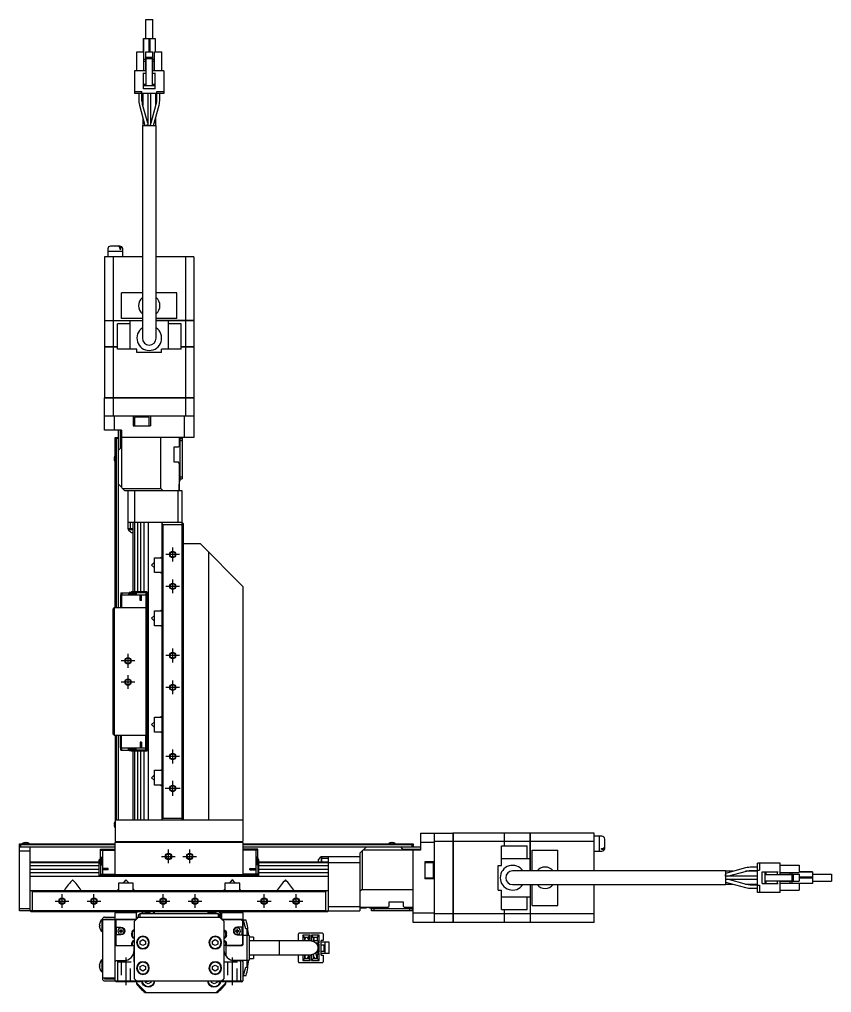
# Model space of a CAD drawing. Extents: x 0 to 1546, y -8 to 1243.
# Drawn here: x 777.1 to 1158.7, y 399.4 to 857 of the extents above; entities that cross this region are included whole.
import ezdxf

# ---------------------------------------------------------------- set-up
doc = ezdxf.new("R2010")
doc.units = 0
doc.header["$LTSCALE"] = 0.5
doc.linetypes.add('CENTER', pattern=[50.8, 31.75, -6.35, 6.35, -6.35])
doc.linetypes.add('DASHED', pattern=[19.05, 12.7, -6.35])
for name, color, linetype in [('MSM_CENTER', 1, 'CENTER'), ('MSM_CONTINUOUS', 7, 'CONTINUOUS'), ('MSM_DASHED', 4, 'DASHED'), ('MSM_NARROW', 5, 'CONTINUOUS')]:
    doc.layers.add(name, color=color, linetype=linetype)

msp = doc.modelspace()

# ---------------------------------------------------------------- linework, layer by layer
at = {"layer": 'MSM_CENTER'}
for p, q in [((849.13, 602.17), (849.13, 608.67)), ((852.38, 605.42), (845.88, 605.42)), ((852.38, 590.42), (845.88, 590.42)), ((849.13, 587.17), (849.13, 593.67)), ((828.13, 552.17), (828.13, 558.67)), ((849.13, 554.67), (849.13, 561.17)), ((831.38, 555.42), (824.88, 555.42)), ((852.38, 557.92), (845.88, 557.92)), ((831.38, 545.42), (824.88, 545.42)), ((828.13, 542.17), (828.13, 548.67)), ((849.13, 539.67), (849.13, 546.17)), ((852.38, 542.92), (845.88, 542.92)), ((849.13, 507.17), (849.13, 513.67)), ((852.38, 510.42), (845.88, 510.42)), ((849.13, 491.92), (849.13, 498.92)), ((852.63, 495.42), (845.63, 495.42)), ((843.9, 463.42), (850.36, 463.42)), ((847.13, 460.19), (847.13, 466.65)), ((853.9, 463.42), (860.36, 463.42)), ((857.13, 460.19), (857.13, 466.65)), ((797.13, 439.19), (797.13, 445.65)), ((812.13, 439.19), (812.13, 445.65)), ((844.63, 439.19), (844.63, 445.65)), ((859.63, 439.19), (859.63, 445.65)), ((892.13, 439.19), (892.13, 445.65)), ((907.13, 439.19), (907.13, 445.65)), ((793.9, 442.42), (800.36, 442.42)), ((808.9, 442.42), (815.36, 442.42)), ((841.4, 442.42), (847.86, 442.42)), ((856.4, 442.42), (862.86, 442.42)), ((888.9, 442.42), (895.36, 442.42)), ((903.9, 442.42), (910.36, 442.42)), ((827.13, 415.92), (827.13, 402.92)), ((877.13, 415.92), (877.13, 402.92))]:
    msp.add_line(p, q, dxfattribs=at)
at = {"layer": 'MSM_CONTINUOUS', "linetype": 'CONTINUOUS'}
for p, q in [((836.43, 848.12), (836.43, 857.02)), ((836.43, 857.02), (839.83, 857.02)), ((836.43, 848.12), (836.43, 857.02)), ((836.43, 848.12), (836.43, 857.02)), ((839.83, 848.12), (839.83, 857.02)), ((835.43, 847.17), (835.43, 848.12)), ((835.43, 848.12), (835.43, 848.12)), ((835.43, 848.12), (835.43, 841.77)), ((835.43, 848.12), (840.83, 848.12)), ((835.43, 846.87), (835.43, 847.17)), ((835.43, 841.77), (835.43, 846.87)), ((837.88, 848.12), (837.88, 841.77)), ((838.38, 848.12), (838.38, 841.77)), ((840.83, 848.12), (840.83, 841.77)), ((835.43, 845.07), (835.43, 845.37)), ((835.43, 845.37), (835.43, 845.19)), ((835.43, 845.19), (835.43, 841.77)), ((835.43, 841.77), (835.43, 845.07)), ((832.23, 841.77), (835.63, 841.77)), ((832.23, 832.87), (832.23, 841.77)), ((835.63, 832.87), (835.63, 841.77)), ((835.63, 838.42), (836.43, 838.42)), ((835.63, 837.42), (836.43, 837.42)), ((836.43, 841.77), (839.83, 841.77)), ((836.43, 832.87), (836.43, 841.77)), ((839.63, 839.17), (836.63, 839.17)), ((836.63, 825.87), (836.63, 839.17)), ((839.63, 838.47), (836.63, 838.47)), ((839.63, 825.87), (839.63, 839.17)), ((839.83, 832.87), (839.83, 841.77)), ((839.83, 838.42), (840.63, 838.42)), ((839.83, 837.42), (840.63, 837.42)), ((840.63, 832.87), (840.63, 841.77)), ((840.63, 841.77), (844.03, 841.77)), ((844.03, 832.87), (844.03, 841.77)), ((836.63, 832.87), (831.23, 832.87)), ((831.23, 832.87), (831.23, 822.17)), ((845.03, 832.87), (839.63, 832.87)), ((845.03, 832.87), (845.03, 822.17)), ((835.43, 824.37), (835.43, 831.92)), ((836.63, 831.62), (835.43, 831.62)), ((840.83, 831.62), (839.63, 831.62)), ((840.83, 824.37), (840.83, 831.92)), ((836.63, 826.37), (835.43, 826.37)), ((840.83, 825.87), (835.43, 825.87)), ((840.83, 824.37), (835.43, 824.37)), ((840.83, 826.37), (839.63, 826.37)), ((831.23, 823.17), (834.63, 823.17)), ((845.03, 822.17), (831.23, 822.17)), ((833.18, 822.17), (833.18, 819.54)), ((834.63, 822.17), (834.63, 823.17)), ((834.68, 819.54), (834.68, 822.17)), ((835.13, 822.17), (835.13, 816.59)), ((837.38, 822.17), (837.38, 807.17)), ((838.88, 808.2), (838.88, 822.17)), ((841.13, 816.59), (841.13, 822.17)), ((841.58, 822.17), (841.58, 819.54)), ((841.63, 822.17), (841.63, 823.17)), ((841.63, 823.17), (845.03, 823.17)), ((843.08, 819.54), (843.08, 822.17)), ((833.56, 816.66), (836.1, 807.17)), ((837.38, 808.2), (835.01, 817.04)), ((841.25, 817.05), (838.88, 808.2)), ((840.16, 807.17), (842.7, 816.66)), ((841.31, 817.27), (841.25, 817.04)), ((835.13, 810.8), (835.13, 807.17)), ((841.13, 807.17), (841.13, 810.8)), ((834.88, 807.17), (841.38, 807.17)), ((834.88, 807.17), (834.88, 707.17)), ((838.77, 807.31), (838.88, 808.2)), ((838.88, 807.17), (838.88, 807.26)), ((841.38, 707.17), (841.38, 807.17)), ((818.63, 747.92), (818.63, 745.42)), ((817.13, 745.42), (817.13, 715.47)), ((834.88, 745.42), (817.13, 745.42)), ((821.16, 745.42), (821.16, 715.47)), ((859.13, 745.42), (841.38, 745.42)), ((855.1, 745.42), (855.1, 715.47)), ((859.13, 745.42), (859.13, 715.47)), ((825.13, 716.42), (825.13, 728.42)), ((834.88, 728.42), (825.13, 728.42)), ((851.13, 728.42), (841.38, 728.42)), ((851.13, 716.42), (851.13, 728.42)), ((817.13, 715.47), (834.88, 715.47)), ((817.13, 715.42), (817.13, 703.17)), ((817.13, 715.42), (834.88, 715.42)), ((817.18, 715.47), (817.18, 715.42)), ((821.16, 715.42), (821.16, 703.17)), ((821.42, 715.47), (821.42, 715.42)), ((823.13, 701.92), (823.13, 713.92)), ((829.13, 713.92), (823.13, 713.92)), ((834.88, 716.42), (825.13, 716.42)), ((829.13, 701.92), (829.13, 715.42)), ((851.13, 716.42), (841.38, 716.42)), ((841.38, 715.47), (859.13, 715.47)), ((859.13, 715.42), (841.38, 715.42)), ((847.13, 701.92), (847.13, 715.42)), ((853.13, 713.92), (847.13, 713.92)), ((853.13, 701.92), (853.13, 713.92)), ((854.84, 715.47), (854.84, 715.42)), ((855.1, 715.42), (855.1, 703.17)), ((859.08, 715.47), (859.08, 715.42)), ((859.13, 715.42), (859.13, 703.17)), ((817.13, 703.17), (823.13, 703.17)), ((817.13, 703.12), (817.13, 679.17)), ((817.13, 703.12), (823.13, 703.12)), ((817.18, 703.17), (817.18, 703.12)), ((821.16, 703.12), (821.16, 679.17)), ((821.42, 703.17), (821.42, 703.12)), ((832.35, 701.92), (823.13, 701.92)), ((832.35, 700.42), (832.35, 701.92)), ((843.91, 700.42), (832.35, 700.42)), ((853.13, 701.92), (843.91, 701.92)), ((843.91, 700.42), (843.91, 701.92)), ((853.13, 703.17), (859.13, 703.17)), ((853.13, 703.12), (859.13, 703.12)), ((854.84, 703.17), (854.84, 703.12)), ((855.1, 703.12), (855.1, 679.17)), ((859.08, 703.17), (859.08, 703.12)), ((859.13, 703.12), (859.13, 679.17)), ((817.13, 679.17), (859.13, 679.17)), ((817.13, 679.12), (859.13, 679.12)), ((817.13, 663.92), (817.13, 679.12)), ((817.18, 679.17), (817.18, 679.12)), ((821.16, 679.12), (821.16, 670.42)), ((821.42, 679.17), (821.42, 679.12)), ((854.84, 679.17), (854.84, 679.12)), ((855.1, 679.12), (855.1, 670.42)), ((859.08, 679.17), (859.08, 679.12)), ((859.13, 679.12), (859.13, 660.42)), ((859.13, 670.42), (817.13, 670.42)), ((821.63, 670.42), (821.63, 663.92)), ((830.63, 670.42), (830.63, 665.92)), ((838.13, 669.92), (831.13, 669.92)), ((831.13, 669.92), (831.13, 665.92)), ((838.13, 665.92), (838.13, 669.92)), ((838.63, 670.42), (838.63, 665.92)), ((854.63, 660.42), (854.63, 670.42)), ((825.13, 663.92), (817.13, 663.92)), ((823.63, 580.42), (823.63, 663.92)), ((824.63, 655.42), (824.63, 663.92)), ((825.13, 663.92), (825.13, 636.92)), ((830.63, 665.92), (838.63, 665.92)), ((822.63, 659.92), (822.13, 660.42)), ((822.13, 660.42), (823.63, 660.42)), ((822.13, 580.42), (822.13, 660.42)), ((823.63, 659.92), (822.63, 659.92)), ((822.63, 659.92), (822.63, 580.42)), ((859.13, 660.42), (824.63, 660.42)), ((843.63, 636.42), (843.63, 660.42)), ((852.13, 660.42), (852.13, 656.42)), ((852.63, 640.92), (852.63, 660.42)), ((852.63, 659.92), (853.63, 659.92)), ((853.63, 660.42), (853.63, 640.92)), ((823.63, 654.42), (824.63, 655.42)), ((849.63, 655.92), (849.63, 648.92)), ((851.63, 655.92), (849.63, 655.92)), ((851.63, 655.92), (852.13, 656.42)), ((853.63, 658.92), (852.63, 658.92)), ((821.64, 650.6), (821.8, 650.6)), ((821.8, 650.24), (821.64, 650.24)), ((821.79, 651.4), (821.8, 651.39)), ((821.8, 650.6), (821.8, 650.24)), ((821.8, 649.45), (821.79, 649.44)), ((849.63, 648.92), (851.63, 648.92)), ((852.13, 648.42), (851.63, 648.92)), ((852.13, 648.42), (852.13, 635.42)), ((852.13, 640.92), (853.63, 640.92)), ((852.43, 640.92), (852.43, 639.92)), ((852.63, 641.92), (853.63, 641.92)), ((826.63, 635.42), (823.63, 638.42)), ((825.63, 636.42), (843.63, 636.42)), ((843.63, 636.42), (844.63, 635.42)), ((852.43, 639.92), (852.13, 639.92)), ((852.13, 638.42), (852.23, 638.42)), ((852.23, 635.42), (852.23, 638.42)), ((853.63, 635.42), (826.63, 635.42)), ((828.13, 617.42), (828.13, 635.42)), ((831.13, 635.42), (831.13, 620.42)), ((851.63, 620.42), (851.63, 635.42)), ((853.63, 619.42), (853.63, 635.42)), ((853.63, 620.42), (828.13, 620.42)), ((829.13, 620.42), (829.13, 617.42)), ((830.63, 587.92), (830.63, 620.42)), ((831.13, 620.42), (831.13, 587.92)), ((832.52, 620.42), (832.52, 587.92)), ((834.13, 587.92), (834.13, 620.42)), ((835.74, 587.92), (835.74, 620.42)), ((837.63, 620.42), (837.63, 480.42)), ((844.13, 480.42), (844.13, 620.42)), ((844.63, 619.42), (844.13, 619.92)), ((844.63, 481.42), (844.63, 619.42)), ((853.62, 619.42), (844.63, 619.42)), ((853.62, 481.42), (853.62, 619.42)), ((854.13, 619.92), (853.63, 620.42)), ((854.13, 619.92), (854.13, 480.42)), ((830.63, 617.42), (828.13, 617.42)), ((828.28, 617.42), (828.28, 617.17)), ((828.28, 617.17), (830.63, 617.17)), ((829.79, 615.77), (830.63, 615.77)), ((862.13, 610.42), (854.13, 610.42)), ((882.13, 590.42), (862.13, 610.42)), ((866.13, 480.42), (866.13, 606.42)), ((882.13, 590.42), (882.13, 470.42)), ((824.63, 586.42), (824.63, 580.42)), ((824.63, 586.42), (837.03, 586.42)), ((824.73, 587.42), (824.73, 586.42)), ((824.73, 587.42), (828.73, 587.42)), ((825.13, 586.42), (825.13, 580.42)), ((825.23, 587.42), (825.23, 586.42)), ((828.43, 587.42), (828.43, 586.42)), ((828.43, 587.02), (832.03, 587.02)), ((831.73, 587.52), (828.73, 587.52)), ((828.73, 587.52), (828.73, 587.02)), ((829.46, 587.52), (829.7, 587.92)), ((837.03, 587.92), (829.7, 587.92)), ((831.73, 587.02), (831.73, 587.52)), ((837.03, 587.42), (831.73, 587.42)), ((832.03, 587.42), (832.03, 586.42)), ((833.78, 583.72), (833.78, 586.42)), ((834.13, 585.62), (834.13, 586.42)), ((834.48, 583.72), (834.48, 586.42)), ((836.53, 587.42), (836.53, 580.42)), ((837.03, 587.92), (837.03, 580.42)), ((834.48, 585.62), (833.78, 585.62)), ((834.48, 583.72), (833.78, 583.72)), ((821.63, 580.42), (821.13, 579.92)), ((821.13, 520.92), (821.13, 579.92)), ((821.63, 580.42), (821.63, 520.42)), ((821.63, 580.42), (837.13, 580.42)), ((836.63, 520.42), (836.63, 580.42)), ((837.13, 580.42), (837.13, 520.42)), ((821.13, 520.92), (821.63, 520.42)), ((821.63, 520.42), (837.13, 520.42)), ((822.13, 520.42), (822.13, 470.42)), ((822.63, 520.42), (822.63, 480.42)), ((823.63, 480.42), (823.63, 520.42)), ((824.63, 514.42), (824.63, 520.42)), ((825.13, 514.42), (825.13, 520.42)), ((833.78, 517.12), (833.78, 514.42)), ((834.48, 517.12), (833.78, 517.12)), ((834.48, 517.12), (834.48, 514.42)), ((836.53, 513.42), (836.53, 520.42)), ((837.03, 520.42), (837.03, 512.92)), ((824.63, 514.42), (837.03, 514.42)), ((824.73, 513.42), (824.73, 514.42)), ((824.73, 513.42), (828.73, 513.42)), ((825.23, 513.42), (825.23, 514.42)), ((828.43, 513.42), (828.43, 514.42)), ((828.43, 513.82), (832.03, 513.82)), ((828.73, 513.82), (828.73, 513.32)), ((828.73, 513.37), (831.73, 513.37)), ((828.73, 513.32), (829.46, 513.32)), ((829.43, 513.37), (829.7, 512.92)), ((837.03, 512.92), (829.7, 512.92)), ((830.63, 480.42), (830.63, 512.92)), ((831.13, 512.92), (831.13, 480.42)), ((831.73, 513.37), (831.73, 513.82)), ((837.03, 513.42), (831.73, 513.42)), ((832.03, 513.42), (832.03, 514.42)), ((832.52, 512.92), (832.52, 480.42)), ((834.48, 515.22), (833.78, 515.22)), ((834.13, 514.42), (834.13, 515.22)), ((834.13, 480.42), (834.13, 512.92)), ((835.74, 480.42), (835.74, 512.92)), ((844.13, 480.92), (844.63, 481.42)), ((844.63, 481.42), (853.62, 481.42)), ((853.63, 480.42), (853.63, 481.42)), ((853.63, 480.42), (854.13, 480.92)), ((821.64, 478.6), (821.8, 478.6)), ((821.8, 478.24), (821.64, 478.24)), ((821.79, 479.4), (821.8, 479.39)), ((821.8, 477.45), (821.79, 477.44)), ((821.8, 478.6), (821.8, 478.24)), ((882.13, 480.42), (822.13, 480.42)), ((965.63, 474.42), (965.63, 466.42)), ((965.63, 474.42), (980.83, 474.42)), ((972.13, 432.42), (972.13, 474.42)), ((980.83, 474.42), (980.83, 432.42)), ((980.88, 474.37), (980.83, 474.37)), ((980.88, 474.42), (980.88, 432.42)), ((1004.83, 474.42), (980.88, 474.42)), ((1004.83, 474.42), (1004.83, 468.42)), ((1004.88, 474.37), (1004.83, 474.37)), ((1004.88, 474.42), (1004.88, 468.42)), ((1017.13, 474.42), (1004.88, 474.42)), ((1017.13, 456.67), (1017.13, 474.42)), ((1017.18, 474.37), (1017.13, 474.37)), ((1017.18, 474.42), (1017.18, 456.67)), ((1047.13, 474.42), (1017.18, 474.42)), ((1047.13, 456.67), (1047.13, 474.42)), ((1049.63, 472.92), (1047.13, 472.92)), ((777.13, 469.42), (822.13, 469.42)), ((777.13, 469.42), (777.63, 468.92)), ((777.13, 437.92), (777.13, 469.42)), ((777.13, 467.92), (822.13, 467.92)), ((777.63, 468.92), (777.63, 467.92)), ((822.13, 468.92), (777.63, 468.92)), ((779.16, 469.75), (779.15, 469.76)), ((779.95, 469.75), (779.95, 469.91)), ((780.31, 469.75), (779.95, 469.75)), ((780.31, 469.91), (780.31, 469.75)), ((781.11, 469.76), (781.1, 469.75)), ((782.13, 437.92), (782.13, 467.92)), ((815.13, 466.82), (816.13, 466.82)), ((815.13, 462.82), (815.13, 466.82)), ((816.13, 466.92), (816.13, 454.52)), ((816.13, 466.92), (822.13, 466.92)), ((822.13, 470.42), (882.13, 470.42)), ((822.63, 470.42), (822.13, 469.92)), ((882.13, 469.92), (822.13, 469.92)), ((822.13, 454.42), (822.13, 469.92)), ((882.13, 469.92), (881.63, 470.42)), ((882.13, 469.92), (882.13, 454.42)), ((882.13, 469.42), (962.13, 469.42)), ((961.63, 468.92), (882.13, 468.92)), ((882.13, 467.92), (965.63, 467.92)), ((888.13, 466.92), (882.13, 466.92)), ((888.13, 466.92), (888.13, 454.52)), ((889.13, 466.82), (888.13, 466.82)), ((889.13, 462.82), (889.13, 466.82)), ((937.13, 464.92), (940.13, 467.92)), ((951.16, 469.75), (951.15, 469.76)), ((951.95, 469.75), (951.95, 469.91)), ((952.31, 469.75), (951.95, 469.75)), ((952.31, 469.91), (952.31, 469.75)), ((953.11, 469.76), (953.1, 469.75)), ((956.13, 467.92), (957.13, 466.92)), ((957.13, 466.92), (965.63, 466.92)), ((961.63, 468.92), (962.13, 469.42)), ((961.63, 467.92), (961.63, 468.92)), ((962.13, 469.42), (962.13, 467.92)), ((962.13, 432.42), (962.13, 466.92)), ((972.13, 469.92), (965.63, 469.92)), ((980.83, 470.39), (972.13, 470.39)), ((980.88, 470.13), (980.83, 470.13)), ((1004.83, 470.39), (980.88, 470.39)), ((1003.63, 459.2), (1003.63, 468.42)), ((1003.63, 468.42), (1015.63, 468.42)), ((1004.88, 470.13), (1004.83, 470.13)), ((1017.13, 470.39), (1004.88, 470.39)), ((1015.63, 462.42), (1015.63, 468.42)), ((1017.18, 470.13), (1017.13, 470.13)), ((1047.13, 470.39), (1017.18, 470.39)), ((782.13, 465.92), (777.13, 465.92)), ((815.03, 462.82), (815.03, 462.09)), ((815.53, 462.82), (815.03, 462.82)), ((815.08, 462.82), (815.08, 459.82)), ((815.13, 466.32), (816.13, 466.32)), ((815.13, 463.12), (816.13, 463.12)), ((815.53, 463.12), (815.53, 459.52)), ((816.13, 466.42), (822.13, 466.42)), ((888.13, 466.42), (882.13, 466.42)), ((889.13, 466.32), (888.13, 466.32)), ((889.13, 463.12), (888.13, 463.12)), ((888.73, 463.12), (888.73, 459.52)), ((889.23, 462.82), (888.73, 462.82)), ((889.23, 459.82), (889.23, 462.82)), ((918.88, 463.27), (918.88, 460.92)), ((919.13, 463.27), (918.88, 463.27)), ((919.13, 463.42), (919.13, 460.92)), ((919.13, 463.42), (937.13, 463.42)), ((922.13, 462.42), (919.13, 462.42)), ((922.13, 463.42), (922.13, 437.92)), ((937.13, 464.92), (937.13, 437.92)), ((938.13, 465.92), (938.13, 447.92)), ((965.63, 466.42), (938.63, 466.42)), ((1003.63, 462.42), (1017.13, 462.42)), ((1018.13, 456.67), (1018.13, 466.42)), ((1018.13, 466.42), (1030.13, 466.42)), ((1030.13, 456.67), (1030.13, 466.42)), ((782.13, 460.92), (814.63, 460.92)), ((814.63, 460.42), (782.13, 460.42)), ((814.63, 459.03), (782.13, 459.03)), ((815.08, 462.12), (814.63, 461.85)), ((814.63, 454.52), (814.63, 461.85)), ((815.08, 459.82), (815.53, 459.82)), ((815.13, 459.82), (815.13, 454.52)), ((815.13, 459.52), (816.13, 459.52)), ((818.83, 457.77), (816.13, 457.77)), ((816.93, 457.07), (816.93, 457.77)), ((818.83, 457.07), (818.83, 457.77)), ((885.43, 457.77), (888.13, 457.77)), ((885.43, 457.07), (885.43, 457.77)), ((887.33, 457.07), (887.33, 457.77)), ((889.13, 459.52), (888.13, 459.52)), ((888.73, 459.82), (889.23, 459.82)), ((889.13, 459.82), (889.13, 454.52)), ((889.23, 462.09), (889.63, 461.85)), ((889.63, 454.52), (889.63, 461.85)), ((889.63, 460.92), (922.13, 460.92)), ((922.13, 460.42), (889.63, 460.42)), ((922.13, 459.03), (889.63, 459.03)), ((917.48, 461.76), (917.48, 460.92)), ((937.13, 460.42), (922.13, 460.42)), ((972.13, 460.92), (967.63, 460.92)), ((967.63, 460.92), (967.63, 452.92)), ((971.63, 460.42), (967.63, 460.42)), ((971.63, 453.42), (971.63, 460.42)), ((1002.13, 447.64), (1002.13, 459.2)), ((1002.13, 459.2), (1003.63, 459.2)), ((1118.36, 457.99), (1108.88, 455.45)), ((1123.88, 458.37), (1121.25, 458.37)), ((1134.58, 460.32), (1123.88, 460.32)), ((1123.88, 446.52), (1123.88, 460.32)), ((1124.88, 460.32), (1124.88, 456.92)), ((1134.58, 454.92), (1134.58, 460.32)), ((1134.58, 459.32), (1143.48, 459.32)), ((1143.48, 459.32), (1143.48, 455.92)), ((782.13, 457.42), (814.63, 457.42)), ((782.13, 455.81), (814.63, 455.81)), ((922.13, 453.92), (782.13, 453.92)), ((822.13, 454.52), (814.63, 454.52)), ((815.13, 455.02), (822.13, 455.02)), ((816.13, 457.42), (816.93, 457.42)), ((818.83, 457.07), (816.13, 457.07)), ((822.13, 454.92), (882.13, 454.92)), ((882.13, 454.42), (822.13, 454.42)), ((889.13, 455.02), (882.13, 455.02)), ((889.63, 454.52), (882.13, 454.52)), ((885.43, 457.07), (888.13, 457.07)), ((887.33, 457.42), (888.13, 457.42)), ((889.63, 457.42), (922.13, 457.42)), ((889.63, 455.81), (922.13, 455.81)), ((967.63, 453.42), (971.63, 453.42)), ((1108.88, 456.67), (1008.88, 456.67)), ((1108.88, 456.67), (1108.88, 450.17)), ((1112.51, 456.42), (1108.88, 456.42)), ((1123.88, 454.17), (1108.88, 454.17)), ((1109.91, 454.17), (1118.75, 456.54)), ((1123.88, 456.42), (1118.3, 456.42)), ((1121.25, 456.87), (1123.88, 456.87)), ((1123.88, 456.92), (1124.88, 456.92)), ((1126.08, 450.72), (1126.08, 456.12)), ((1126.08, 456.12), (1133.63, 456.12)), ((1127.58, 450.72), (1127.58, 456.12)), ((1127.58, 454.92), (1140.88, 454.92)), ((1128.08, 454.92), (1128.08, 456.12)), ((1133.33, 454.92), (1133.33, 456.12)), ((1134.58, 455.92), (1143.48, 455.92)), ((1134.58, 455.12), (1143.48, 455.12)), ((1139.13, 455.92), (1139.13, 455.12)), ((1140.13, 455.92), (1140.13, 455.12)), ((1140.18, 451.92), (1140.18, 454.92)), ((1140.88, 451.92), (1140.88, 454.92)), ((1143.48, 456.12), (1146.78, 456.12)), ((1146.9, 456.12), (1143.48, 456.12)), ((1143.48, 456.12), (1148.58, 456.12)), ((1149.83, 456.12), (1143.48, 456.12)), ((1143.48, 455.12), (1143.48, 451.72)), ((1149.83, 453.67), (1143.48, 453.67)), ((1149.83, 453.17), (1143.48, 453.17)), ((1146.78, 456.12), (1147.08, 456.12)), ((1147.08, 456.12), (1146.9, 456.12)), ((1148.58, 456.12), (1148.88, 456.12)), ((1148.88, 456.12), (1149.83, 456.12)), ((1149.83, 456.12), (1149.83, 456.12)), ((1149.83, 456.12), (1149.83, 450.72)), ((1149.83, 455.12), (1158.73, 455.12)), ((1149.83, 455.12), (1158.73, 455.12)), ((1149.83, 455.12), (1158.73, 455.12)), ((1158.73, 455.12), (1158.73, 451.72)), ((972.13, 452.92), (967.63, 452.92)), ((1008.88, 450.17), (1108.88, 450.17)), ((1017.13, 450.17), (1017.13, 432.42)), ((1017.18, 450.17), (1017.18, 432.42)), ((1018.13, 440.42), (1018.13, 450.17)), ((1030.13, 440.42), (1030.13, 450.17)), ((1047.13, 432.42), (1047.13, 450.17)), ((1108.88, 452.67), (1108.97, 452.67)), ((1108.88, 451.39), (1118.37, 448.85)), ((1108.88, 450.42), (1112.51, 450.42)), ((1109.01, 452.79), (1109.91, 452.67)), ((1118.76, 450.3), (1109.91, 452.67)), ((1109.91, 452.67), (1123.88, 452.67)), ((1118.3, 450.42), (1123.88, 450.42)), ((1118.98, 450.24), (1118.75, 450.3)), ((1123.88, 449.97), (1121.25, 449.97)), ((1121.25, 448.47), (1123.88, 448.47)), ((1123.88, 449.92), (1124.88, 449.92)), ((1124.88, 449.92), (1124.88, 446.52)), ((1126.08, 450.72), (1133.63, 450.72)), ((1127.58, 451.92), (1140.88, 451.92)), ((1128.08, 450.72), (1128.08, 451.92)), ((1133.33, 450.72), (1133.33, 451.92)), ((1134.58, 446.52), (1134.58, 451.92)), ((1134.58, 451.72), (1143.48, 451.72)), ((1134.58, 450.92), (1143.48, 450.92)), ((1139.13, 451.72), (1139.13, 450.92)), ((1140.13, 451.72), (1140.13, 450.92)), ((1143.48, 450.92), (1143.48, 447.52)), ((1149.83, 450.72), (1143.48, 450.72)), ((1149.83, 451.72), (1158.73, 451.72)), ((782.13, 447.42), (922.13, 447.42)), ((782.63, 447.42), (783.13, 446.92)), ((783.13, 446.92), (921.13, 446.92)), ((783.13, 446.92), (783.13, 437.93)), ((921.13, 446.92), (921.63, 447.42)), ((921.13, 437.93), (921.13, 446.92)), ((938.13, 447.92), (937.13, 446.92)), ((938.13, 447.92), (962.13, 447.92)), ((1002.13, 447.64), (1003.63, 447.64)), ((1003.63, 438.42), (1003.63, 447.64)), ((1003.63, 444.42), (1017.13, 444.42)), ((1015.63, 438.42), (1015.63, 444.42)), ((1134.58, 446.52), (1123.88, 446.52)), ((1134.58, 447.52), (1143.48, 447.52)), ((922.13, 439.92), (937.13, 439.92)), ((950.13, 439.42), (937.13, 439.42)), ((937.13, 439.32), (940.13, 439.32)), ((940.13, 439.42), (940.13, 439.32)), ((941.63, 439.12), (941.63, 439.42)), ((942.63, 437.92), (942.63, 439.42)), ((950.13, 439.42), (950.63, 439.92)), ((957.63, 441.92), (950.63, 441.92)), ((950.63, 441.92), (950.63, 439.92)), ((957.63, 439.92), (957.63, 441.92)), ((957.63, 439.92), (958.13, 439.42)), ((962.13, 439.42), (958.13, 439.42)), ((1018.13, 440.42), (1030.13, 440.42)), ((777.13, 438.92), (782.13, 438.92)), ((783.13, 437.92), (777.13, 437.92)), ((782.13, 437.92), (782.63, 437.42)), ((921.63, 437.42), (782.63, 437.42)), ((783.13, 437.93), (921.13, 437.93)), ((817.13, 434.92), (822.13, 434.92)), ((822.13, 436.92), (822.63, 437.42)), ((832.13, 436.92), (822.13, 436.92)), ((822.13, 404.93), (822.13, 436.92)), ((833.13, 434.92), (831.13, 432.92)), ((832.13, 436.92), (831.63, 437.42)), ((832.63, 437.42), (832.13, 436.92)), ((832.13, 434.12), (832.13, 437.39)), ((832.13, 434.42), (832.63, 434.92)), ((832.63, 434.92), (872.13, 434.92)), ((833.13, 435.92), (833.63, 436.42)), ((833.13, 434.92), (833.13, 435.92)), ((833.63, 436.42), (833.63, 434.92)), ((870.63, 436.42), (833.63, 436.42)), ((836.16, 436.75), (836.15, 436.76)), ((836.83, 436.9), (837.63, 437.36)), ((836.95, 436.75), (836.95, 436.91)), ((837.31, 436.75), (836.95, 436.75)), ((837.31, 436.91), (837.31, 436.75)), ((837.63, 437.36), (838.88, 436.64)), ((838.11, 436.76), (838.1, 436.75)), ((838.88, 436.64), (838.88, 436.42)), ((866.16, 436.75), (866.15, 436.76)), ((866.95, 436.75), (866.95, 436.91)), ((867.31, 436.75), (866.95, 436.75)), ((867.31, 436.91), (867.31, 436.75)), ((867.74, 436.85), (868.63, 437.36)), ((868.11, 436.76), (868.1, 436.75)), ((868.63, 437.36), (869.88, 436.64)), ((869.88, 436.64), (869.88, 436.42)), ((870.63, 434.92), (870.63, 436.42)), ((870.63, 436.42), (871.13, 435.92)), ((871.13, 435.92), (871.13, 434.92)), ((873.13, 432.92), (871.13, 434.92)), ((872.63, 437.42), (872.13, 436.92)), ((872.13, 436.92), (872.13, 434.12)), ((882.13, 436.92), (872.13, 436.92)), ((881.63, 437.42), (882.13, 436.92)), ((882.13, 436.92), (882.13, 421.92)), ((921.13, 437.92), (937.13, 437.92)), ((921.63, 437.42), (922.13, 437.92)), ((942.63, 439.12), (941.63, 439.12)), ((942.63, 438.92), (962.13, 438.92)), ((962.13, 437.92), (942.63, 437.92)), ((943.63, 438.92), (943.63, 437.92)), ((960.63, 437.92), (960.63, 438.92)), ((961.63, 438.92), (961.63, 437.92)), ((962.13, 436.92), (972.13, 436.92)), ((980.83, 436.45), (972.13, 436.45)), ((980.88, 436.71), (980.83, 436.71)), ((1004.83, 436.45), (980.88, 436.45)), ((1003.63, 438.42), (1015.63, 438.42)), ((1004.83, 438.42), (1004.83, 432.42)), ((1004.88, 436.71), (1004.83, 436.71)), ((1004.88, 438.42), (1004.88, 432.42)), ((1017.13, 436.45), (1004.88, 436.45)), ((1017.18, 436.71), (1017.13, 436.71)), ((1047.13, 436.45), (1017.18, 436.45)), ((814.65, 431.18), (814.82, 431.18)), ((814.82, 430.66), (814.65, 430.66)), ((814.82, 432.08), (814.82, 432.08)), ((814.82, 431.18), (814.82, 430.66)), ((815.97, 428.07), (815.97, 433.77)), ((816.13, 433.77), (815.97, 433.77)), ((816.13, 433.92), (816.13, 405.92)), ((816.13, 433.72), (822.13, 433.72)), ((817.13, 433.92), (822.13, 433.92)), ((817.13, 433.92), (817.13, 433.72)), ((817.13, 433.81), (822.13, 433.81)), ((822.83, 433.92), (822.33, 433.42)), ((822.33, 433.42), (822.33, 422.02)), ((822.88, 433.82), (822.38, 433.32)), ((822.38, 433.32), (822.38, 430.12)), ((822.83, 433.92), (832.13, 433.92)), ((822.88, 433.82), (832.03, 433.82)), ((831.13, 405.92), (831.13, 432.92)), ((832.33, 434.12), (832.13, 434.12)), ((872.13, 434.12), (871.93, 434.12)), ((872.13, 433.92), (881.43, 433.92)), ((872.23, 433.82), (881.38, 433.82)), ((873.13, 432.92), (873.13, 405.92)), ((881.38, 433.82), (881.88, 433.32)), ((881.43, 433.92), (881.93, 433.42)), ((881.88, 433.32), (881.88, 430.12)), ((881.93, 433.42), (881.93, 422.02)), ((883.7, 433.42), (882.38, 433.42)), ((883.53, 429.42), (882.43, 433.25)), ((980.83, 432.42), (962.13, 432.42)), ((980.88, 432.47), (980.83, 432.47)), ((1004.83, 432.42), (980.88, 432.42)), ((1004.88, 432.47), (1004.83, 432.47)), ((1017.13, 432.42), (1004.88, 432.42)), ((1017.18, 432.47), (1017.13, 432.47)), ((1047.13, 432.42), (1017.18, 432.42)), ((814.82, 429.77), (814.82, 429.76)), ((815.97, 428.07), (816.13, 428.07)), ((822.38, 430.12), (824.83, 430.12)), ((822.38, 426.52), (822.38, 422.02)), ((824.83, 426.52), (822.38, 426.52)), ((822.58, 430.12), (822.58, 426.52)), ((824.7, 428.45), (824.08, 428.45)), ((824.08, 428.45), (824.08, 428.2)), ((824.08, 428.2), (824.7, 428.2)), ((824.95, 429.07), (824.7, 429.07)), ((824.7, 429.07), (824.7, 428.45)), ((824.7, 428.2), (824.7, 427.57)), ((824.7, 427.57), (824.95, 427.57)), ((824.95, 428.45), (824.95, 429.07)), ((825.58, 428.45), (824.95, 428.45)), ((824.95, 427.57), (824.95, 428.2)), ((824.95, 428.2), (825.58, 428.2)), ((825.58, 428.2), (825.58, 428.45)), ((829.9, 426.19), (829.9, 427.35)), ((830.2, 426.19), (830.2, 427.35)), ((874.06, 426.19), (874.06, 427.35)), ((874.36, 426.19), (874.36, 427.35)), ((879.3, 428.45), (878.68, 428.45)), ((878.68, 428.45), (878.68, 428.2)), ((878.68, 428.2), (879.3, 428.2)), ((879.55, 429.07), (879.3, 429.07)), ((879.3, 429.07), (879.3, 428.45)), ((879.3, 428.2), (879.3, 427.57)), ((879.3, 427.57), (879.55, 427.57)), ((881.88, 430.12), (879.43, 430.12)), ((879.43, 426.52), (881.88, 426.52)), ((879.55, 428.45), (879.55, 429.07)), ((880.18, 428.45), (879.55, 428.45)), ((879.55, 427.57), (879.55, 428.2)), ((879.55, 428.2), (880.18, 428.2)), ((880.18, 428.2), (880.18, 428.45)), ((881.68, 430.12), (881.68, 426.52)), ((881.88, 426.52), (881.88, 422.02)), ((884.13, 426.2), (882.13, 426.2)), ((884.13, 429.42), (883.53, 429.42)), ((884.13, 411.42), (884.13, 429.42)), ((885.13, 426.24), (884.13, 426.24)), ((885.13, 426.24), (885.13, 414.6)), ((908.23, 423.67), (908.23, 427.02)), ((919.53, 427.32), (908.53, 427.32)), ((913.78, 426.42), (910.23, 426.42)), ((910.23, 426.42), (910.23, 423.67)), ((911.13, 425.37), (910.23, 426.42)), ((912.88, 425.37), (913.78, 426.42)), ((913.78, 423.67), (913.78, 426.42)), ((914.38, 426.42), (914.38, 423.66)), ((918.03, 426.42), (914.38, 426.42)), ((915.33, 425.37), (914.38, 426.42)), ((917.08, 425.37), (918.03, 426.42)), ((918.03, 422.82), (918.03, 426.42)), ((919.83, 427.02), (919.83, 423.92)), ((822.13, 421.92), (822.63, 421.42)), ((822.33, 424.77), (822.38, 424.77)), ((822.33, 424.07), (822.38, 424.07)), ((822.33, 422.02), (822.83, 421.52)), ((822.38, 422.02), (822.88, 421.52)), ((830.23, 421.42), (822.63, 421.42)), ((822.83, 421.52), (831.13, 421.52)), ((829.9, 421.52), (829.9, 422.66)), ((830.2, 421.52), (830.2, 422.66)), ((830.23, 421.42), (830.33, 421.52)), ((831.06, 424.77), (830.55, 425.06)), ((830.55, 423.78), (831.06, 424.07)), ((831.13, 425.07), (830.7, 425.32)), ((830.7, 423.52), (831.13, 423.77)), ((831.06, 424.77), (831.13, 424.71)), ((831.13, 424.13), (831.06, 424.07)), ((833.88, 423.64), (835.13, 424.36)), ((833.88, 422.2), (833.88, 423.64)), ((835.13, 421.48), (833.88, 422.2)), ((835.13, 424.36), (836.38, 423.64)), ((836.38, 422.2), (835.13, 421.48)), ((836.38, 423.64), (836.38, 422.2)), ((867.88, 423.64), (869.13, 424.36)), ((867.88, 422.2), (867.88, 423.64)), ((869.13, 421.48), (867.88, 422.2)), ((869.13, 424.36), (870.38, 423.64)), ((870.38, 422.2), (869.13, 421.48)), ((870.38, 423.64), (870.38, 422.2)), ((873.13, 425.07), (873.56, 425.32)), ((873.2, 424.77), (873.13, 424.71)), ((873.13, 424.13), (873.2, 424.07)), ((873.56, 423.52), (873.13, 423.77)), ((881.43, 421.52), (873.13, 421.52)), ((873.2, 424.77), (873.71, 425.06)), ((873.71, 423.78), (873.2, 424.07)), ((873.93, 421.52), (874.03, 421.42)), ((881.63, 421.42), (874.03, 421.42)), ((874.06, 421.52), (874.06, 422.66)), ((874.13, 421.42), (874.13, 416.56)), ((874.36, 421.52), (874.36, 422.66)), ((881.88, 422.02), (881.38, 421.52)), ((881.93, 422.02), (881.43, 421.52)), ((881.63, 421.42), (882.13, 421.92)), ((881.93, 424.77), (881.88, 424.77)), ((881.93, 424.07), (881.88, 424.07)), ((887.13, 425.42), (885.13, 425.42)), ((914.13, 423.67), (885.13, 423.67)), ((887.13, 425.42), (887.13, 423.67)), ((899.13, 423.67), (899.13, 417.17)), ((911.13, 423.87), (910.96, 423.67)), ((912.88, 425.37), (911.13, 425.37)), ((911.13, 425.37), (911.13, 423.87)), ((911.13, 425), (911.5, 425.37)), ((911.42, 423.96), (911.13, 424.25)), ((911.13, 423.87), (911.44, 423.87)), ((911.29, 424.41), (911.5, 423.67)), ((913.07, 423.67), (912.72, 424.83)), ((912.88, 425.37), (912.88, 424.31)), ((915.33, 423.87), (915.03, 423.54)), ((917.08, 425.37), (915.33, 425.37)), ((915.33, 425.37), (915.33, 423.87)), ((915.33, 425), (915.7, 425.37)), ((915.7, 423.87), (915.33, 424.25)), ((915.33, 423.87), (917.08, 423.87)), ((916.32, 422.82), (918.03, 422.82)), ((918.03, 422.22), (916.84, 422.22)), ((917.08, 425.37), (917.08, 423.87)), ((917.08, 423.87), (918.03, 422.82)), ((917.24, 421.35), (918.03, 422.22)), ((918.03, 418.62), (918.03, 422.22)), ((919.83, 423.92), (918.83, 423.92)), ((918.83, 416.92), (918.83, 423.92)), ((922.63, 423.12), (918.83, 423.12)), ((918.83, 421.92), (920.33, 421.92)), ((920.33, 418.92), (920.33, 421.92)), ((920.72, 417.72), (920.72, 423.12)), ((922.63, 417.72), (922.63, 423.12)), ((831.03, 419.42), (831.03, 420.92)), ((831.13, 420.92), (831.03, 420.92)), ((873.23, 420.92), (873.13, 420.92)), ((873.23, 420.92), (873.23, 419.42)), ((885.13, 417.17), (914.13, 417.17)), ((887.13, 417.17), (887.13, 415.42)), ((908.23, 413.82), (908.23, 417.17)), ((910.23, 417.17), (910.23, 414.42)), ((911.13, 416.97), (910.96, 417.17)), ((911.44, 416.97), (911.13, 416.97)), ((911.13, 416.97), (911.13, 415.47)), ((911.13, 416.6), (911.42, 416.89)), ((911.5, 417.17), (911.29, 416.43)), ((912.72, 416.01), (913.07, 417.17)), ((912.88, 416.53), (912.88, 415.47)), ((913.78, 414.42), (913.78, 417.17)), ((914.38, 417.18), (914.38, 414.42)), ((915.17, 417.15), (915.03, 417.3)), ((915.12, 417.33), (915.48, 416.02)), ((915.33, 416.57), (915.33, 415.47)), ((916.93, 416.42), (916.45, 418.14)), ((918.03, 418.02), (916.48, 418.02)), ((916.77, 416.97), (917.08, 416.97)), ((916.84, 418.62), (918.03, 418.62)), ((917.08, 416.97), (918.03, 418.02)), ((917.08, 416.97), (917.08, 415.47)), ((917.24, 419.49), (918.03, 418.62)), ((918.03, 414.42), (918.03, 418.02)), ((918.83, 418.92), (920.33, 418.92)), ((922.63, 417.72), (918.83, 417.72)), ((918.83, 416.92), (919.83, 416.92)), ((919.83, 416.92), (919.83, 413.82)), ((814.65, 412.18), (814.82, 412.18)), ((814.82, 413.08), (814.82, 413.08)), ((814.82, 412.18), (814.82, 411.66)), ((815.97, 409.07), (815.97, 414.77)), ((816.13, 414.77), (815.97, 414.77)), ((822.13, 413.92), (822.63, 414.42)), ((822.63, 414.42), (826.03, 414.42)), ((823.13, 414.42), (823.13, 404.92)), ((833.88, 411.64), (835.13, 412.36)), ((835.13, 412.36), (836.38, 411.64)), ((867.88, 411.64), (869.13, 412.36)), ((869.13, 412.36), (870.38, 411.64)), ((876.76, 414.64), (884.13, 414.64)), ((878.23, 414.42), (881.63, 414.42)), ((881.13, 404.92), (881.13, 414.42)), ((881.63, 414.42), (882.13, 413.92)), ((882.13, 413.92), (882.13, 404.93)), ((884.13, 414.6), (885.13, 414.6)), ((885.13, 415.42), (887.13, 415.42)), ((908.53, 413.52), (919.53, 413.52)), ((911.13, 415.47), (910.23, 414.42)), ((910.23, 414.42), (913.78, 414.42)), ((911.5, 415.47), (911.13, 415.85)), ((911.13, 415.47), (912.88, 415.47)), ((912.88, 415.47), (913.78, 414.42)), ((915.33, 415.47), (914.38, 414.42)), ((914.38, 414.42), (918.03, 414.42)), ((915.7, 415.47), (915.33, 415.85)), ((915.33, 415.47), (917.08, 415.47)), ((917.08, 415.47), (918.03, 414.42)), ((814.82, 411.66), (814.65, 411.66)), ((814.82, 410.77), (814.82, 410.76)), ((815.97, 409.07), (816.13, 409.07)), ((833.88, 410.2), (833.88, 411.64)), ((835.13, 409.48), (833.88, 410.2)), ((836.38, 410.2), (835.13, 409.48)), ((836.38, 411.64), (836.38, 410.2)), ((867.88, 410.2), (867.88, 411.64)), ((869.13, 409.48), (867.88, 410.2)), ((870.38, 410.2), (869.13, 409.48)), ((870.38, 411.64), (870.38, 410.2)), ((882.38, 407.42), (883.7, 407.42)), ((882.43, 407.59), (883.53, 411.42)), ((883.53, 411.42), (884.13, 411.42)), ((822.13, 406.12), (816.13, 406.12)), ((817.13, 406.12), (817.13, 405.92)), ((817.13, 405.92), (822.13, 405.92)), ((817.13, 404.92), (882.13, 404.92)), ((833.83, 404.42), (822.63, 404.42)), ((823.34, 404.42), (823.13, 404.92)), ((831.13, 405.92), (832.13, 404.92)), ((832.13, 404.42), (832.13, 403.45)), ((832.13, 403.92), (836.63, 399.42)), ((834.13, 404.72), (833.83, 404.42)), ((834.33, 404.72), (834.13, 404.72)), ((834.33, 404.72), (834.53, 404.92)), ((836.03, 404.92), (836.03, 404.82)), ((836.03, 404.82), (837.83, 404.82)), ((836.38, 404.2), (836.38, 404.82)), ((837.63, 403.48), (836.38, 404.2)), ((838.88, 404.2), (837.63, 403.48)), ((837.73, 404.92), (837.93, 404.72)), ((870.13, 404.72), (837.93, 404.72)), ((838.88, 404.72), (838.88, 404.2)), ((867.38, 404.2), (867.38, 404.72)), ((868.63, 403.48), (867.38, 404.2)), ((869.88, 404.2), (868.63, 403.48)), ((869.63, 399.42), (874.13, 403.92)), ((869.88, 404.72), (869.88, 404.2)), ((870.43, 404.42), (870.13, 404.72)), ((881.62, 404.42), (870.43, 404.42)), ((872.13, 404.92), (873.13, 405.92)), ((874.13, 403.45), (874.13, 404.42)), ((881.13, 404.92), (880.92, 404.42)), ((836.16, 399.42), (870.1, 399.42))]:
    msp.add_line(p, q, dxfattribs=at)
at = {"layer": 'MSM_CONTINUOUS'}
for p, q in [((837.38, 807.26), (837.09, 807.17)), ((818.63, 749.12), (818.63, 747.97)), ((825.63, 747.97), (818.63, 747.97)), ((825.63, 747.92), (818.63, 747.92)), ((818.68, 747.97), (818.68, 747.92)), ((824.33, 750.42), (819.93, 750.42)), ((824.42, 748.92), (824.42, 749.12)), ((824.78, 748.92), (824.42, 748.92)), ((824.78, 748.92), (824.78, 749.12)), ((825.58, 747.92), (825.58, 747.97)), ((825.63, 747.97), (825.63, 749.12)), ((825.63, 745.42), (825.63, 747.92)), ((843.26, 603.92), (844.01, 604.32)), ((844.01, 604.32), (844.13, 604.16)), ((839.13, 600.42), (840.63, 601.74)), ((840.63, 599.1), (839.13, 600.42)), ((840.63, 596.92), (840.63, 603.92)), ((840.63, 603.92), (844.13, 603.92)), ((844.13, 596.92), (840.63, 596.92)), ((844.01, 596.52), (843.26, 596.92)), ((844.13, 596.68), (844.01, 596.52)), ((839.13, 575.42), (840.63, 576.74)), ((840.63, 571.92), (840.63, 578.92)), ((840.63, 578.92), (844.13, 578.92)), ((843.26, 578.92), (844.01, 579.32)), ((844.01, 579.32), (844.13, 579.16)), ((840.63, 574.1), (839.13, 575.42)), ((844.13, 571.92), (840.63, 571.92)), ((844.01, 571.52), (843.26, 571.92)), ((844.13, 571.68), (844.01, 571.52)), ((839.13, 525.42), (840.63, 526.74)), ((840.63, 521.92), (840.63, 528.92)), ((840.63, 528.92), (844.13, 528.92)), ((843.26, 528.92), (844.01, 529.32)), ((844.01, 529.32), (844.13, 529.16)), ((840.63, 524.1), (839.13, 525.42)), ((844.13, 521.92), (840.63, 521.92)), ((844.01, 521.52), (843.26, 521.92)), ((844.13, 521.68), (844.01, 521.52)), ((840.63, 496.92), (840.63, 503.92)), ((840.63, 503.92), (844.13, 503.92)), ((843.26, 503.92), (844.01, 504.32)), ((844.01, 504.32), (844.13, 504.16)), ((839.13, 500.42), (840.63, 501.74)), ((840.63, 499.1), (839.13, 500.42)), ((844.13, 496.92), (840.63, 496.92)), ((844.01, 496.52), (843.26, 496.92)), ((844.13, 496.68), (844.01, 496.52)), ((1049.63, 465.92), (1049.63, 472.92)), ((1049.68, 472.87), (1049.63, 472.87)), ((1049.68, 465.92), (1049.68, 472.92)), ((1050.83, 472.92), (1049.68, 472.92)), ((1052.13, 467.22), (1052.13, 471.62)), ((1050.63, 467.13), (1050.83, 467.13)), ((1050.63, 466.78), (1050.63, 467.13)), ((1050.63, 466.78), (1050.83, 466.78)), ((1047.13, 465.92), (1049.63, 465.92)), ((1049.63, 465.97), (1049.68, 465.97)), ((1049.68, 465.92), (1050.83, 465.92)), ((1108.97, 454.17), (1108.88, 454.46)), ((823.63, 450.92), (823.63, 447.42)), ((830.63, 450.92), (823.63, 450.92)), ((830.63, 447.42), (830.63, 450.92)), ((880.63, 450.92), (873.63, 450.92)), ((873.63, 450.92), (873.63, 447.42)), ((880.63, 447.42), (880.63, 450.92)), ((798.39, 447.42), (798.23, 447.55)), ((805.87, 447.42), (806.03, 447.55)), ((823.39, 447.42), (823.23, 447.55)), ((830.87, 447.42), (831.03, 447.55)), ((873.39, 447.42), (873.23, 447.55)), ((880.87, 447.42), (881.03, 447.55)), ((898.39, 447.42), (898.23, 447.55)), ((905.87, 447.42), (906.03, 447.55))]:
    msp.add_line(p, q, dxfattribs=at)
for centre in [(849.13, 605.42), (849.13, 590.42), (849.13, 557.92), (828.13, 555.42), (828.13, 545.42), (849.13, 542.92), (849.13, 510.42), (849.13, 495.42), (847.13, 463.42), (857.13, 463.42), (797.13, 442.42), (812.13, 442.42), (844.63, 442.42), (859.63, 442.42), (892.13, 442.42), (907.13, 442.42)]:
    msp.add_circle(centre, 1.23, dxfattribs=at)
at = {"layer": 'MSM_CONTINUOUS', "linetype": 'CONTINUOUS', "extrusion": (0, 0, -1)}
for centre, radius in [((-824.83, 428.32), 1.5), ((-835.13, 422.92), 3), ((-835.13, 422.92), 2.75), ((-869.13, 422.92), 3), ((-869.13, 422.92), 2.75), ((-879.43, 428.32), 1.5), ((-835.13, 410.92), 3), ((-835.13, 410.92), 2.75), ((-869.13, 410.92), 3), ((-869.13, 410.92), 2.75)]:
    msp.add_circle(centre, radius, dxfattribs=at)
at = {"layer": 'MSM_CONTINUOUS', "linetype": 'CONTINUOUS'}
for centre, radius, start, end in [((844.33, 819.54), 11.15, 179.9911, 195.0006), ((831.97, 819.54), 11.11, 345, 0.006), ((838.13, 722.42), 5, 130.5416, 229.4584), ((838.13, 722.42), 5, 310.5416, 49.4584), ((838.13, 707.17), 5.82, 123.9465, 56.0535), ((838.13, 707.17), 3.25, 180, 360), ((824.63, 650.42), 2.99, 161.0315, 176.554), ((824.63, 650.42), 2.99, 183.446, 198.9685), ((824.63, 650.42), 3, 146.4427, 160.9979), ((824.63, 650.42), 3, 199.0021, 213.5573), ((852.63, 620.92), 1.8, 303.5573, 303.749), ((831.13, 618.73), 3.25, 208.7266, 245.6996), ((852.63, 479.92), 1.8, 56.251, 56.4427), ((824.63, 478.42), 2.99, 161.0315, 176.554), ((824.63, 478.42), 2.99, 183.446, 198.9685), ((824.63, 478.42), 3, 146.4427, 160.9979), ((824.63, 478.42), 3, 199.0021, 213.5573), ((780.13, 466.92), 3, 109.0021, 123.5573), ((780.13, 466.92), 2.99, 93.446, 108.9685), ((780.13, 466.92), 2.99, 71.0315, 86.554), ((780.13, 466.92), 3, 56.4427, 70.9979), ((952.13, 466.92), 3, 109.0021, 123.5573), ((952.13, 466.92), 2.99, 93.446, 108.9685), ((952.13, 466.92), 2.99, 71.0315, 86.554), ((952.13, 466.92), 3, 56.4427, 70.9979), ((920.44, 460.42), 3.25, 118.7266, 155.6996), ((1008.88, 453.42), 5.82, 33.9465, 326.0534), ((1024.13, 453.42), 5, 40.5416, 139.4584), ((1121.25, 447.22), 11.15, 89.9911, 105.0006), ((1008.88, 453.42), 3.25, 90, 270), ((1024.13, 453.42), 5, 220.5416, 319.4584), ((1121.24, 459.58), 11.11, 255, 270.006), ((781.63, 438.92), 1.8, 326.251, 326.4427), ((817.13, 433.92), 1, 90, 180), ((837.13, 433.92), 3, 109.0021, 123.5573), ((837.13, 433.92), 2.99, 93.446, 108.9685), ((837.13, 433.92), 2.99, 71.0315, 86.554), ((837.13, 433.92), 3, 56.4427, 70.9979), ((867.13, 433.92), 3, 109.0021, 123.5573), ((867.13, 433.92), 2.99, 93.446, 108.9685), ((867.13, 433.92), 2.99, 71.0315, 86.554), ((867.13, 433.92), 3, 56.4427, 70.9979), ((922.63, 438.92), 1.8, 213.5573, 213.749), ((818.33, 430.92), 3.69, 161.762, 175.9605), ((818.33, 430.92), 3.69, 184.0395, 198.238), ((818.33, 430.92), 3.7, 129.6218, 161.7427), ((879.55, 432.42), 3, 15.9958, 30.6522), ((825.12, 420.42), 60, 5.5664, 12.5133), ((818.33, 430.92), 3.7, 198.2573, 230.3782), ((831.7, 427.35), 1.8, 108.4655, 179.9999), ((831.2, 426.19), 1.3, 180, 240), ((872.56, 427.35), 1.5, 0.0002, 67.6613), ((873.06, 426.19), 1, 300, 360), ((879.43, 428.32), 1.8, 90, 270), ((908.53, 427.02), 0.3, 90, 180), ((919.53, 427.02), 0.3, 0, 90), ((831.2, 422.66), 1.3, 120, 180), ((873.06, 422.66), 1, 0, 60), ((912, 424.62), 0.75, 16.5209, 196.5209), ((826.03, 419.42), 5, 270, 0), ((878.23, 419.42), 5, 180, 270), ((912, 416.22), 0.75, 163.4791, 343.4791), ((916.2, 416.22), 0.75, 195.6242, 15.6242), ((818.33, 411.92), 3.69, 161.762, 175.9605), ((818.33, 411.92), 3.7, 129.6218, 161.7427), ((825.12, 420.42), 60, 347.4867, 354.4336), ((908.53, 413.82), 0.3, 180, 270), ((919.53, 413.82), 0.3, 270, 0), ((818.33, 411.92), 3.69, 184.0395, 198.238), ((818.33, 411.92), 3.7, 198.2573, 230.3782), ((879.55, 408.42), 3, 329.3478, 344.0042), ((817.13, 405.92), 1, 180, 270), ((823.63, 405.92), 1.8, 213.5573, 236.4427), ((853.13, 420.42), 27, 218.9424, 231.0576), ((853.13, 420.42), 27, 308.9424, 321.0576), ((880.63, 405.92), 1.8, 303.5573, 326.4427)]:
    msp.add_arc(centre, radius, start, end, dxfattribs=at)
at = {"layer": 'MSM_CONTINUOUS', "linetype": 'CONTINUOUS', "extrusion": (0, 0, -1)}
for centre, radius, start, end in [((-844.33, 819.54), 9.65, 345.0035, 0.008), ((-831.97, 819.54), 9.61, 179.9909, 195.0002), ((-831.92, 819.54), 9.66, 179.995, 193.4337), ((-1121.25, 447.22), 9.65, 75.0035, 90.008), ((-1121.24, 459.58), 9.61, 269.9909, 285.0002), ((-1121.25, 459.63), 9.66, 269.995, 283.4337), ((-837.63, 435.92), 3, 9.5941, 30), ((-837.63, 435.92), 2.75, 10.4757, 33.0557), ((-837.63, 435.92), 2.75, 146.9443, 169.5243), ((-837.63, 435.92), 3, 150, 170.4059), ((-868.63, 435.92), 3, 12.2456, 30), ((-868.63, 435.92), 2.75, 16.3826, 33.0557), ((-868.63, 435.92), 2.75, 146.9443, 202.3131), ((-868.63, 435.92), 3, 150, 199.4712), ((-824.83, 428.32), 1.8, 90, 270), ((-831.7, 427.35), 1.5, 0.0002, 67.6613), ((-831.2, 426.19), 1, 300, 0), ((-872.56, 427.35), 1.8, 108.4655, 179.9999), ((-873.06, 426.19), 1.3, 180, 240), ((-831.2, 422.66), 1, 0, 60), ((-873.06, 422.66), 1.3, 120, 180), ((-914.13, 420.42), 3.25, 90, 270), ((-837.63, 404.92), 3, 183.8226, 0), ((-837.63, 404.92), 2.75, 184.1706, 0), ((-868.63, 404.92), 3, 189.5941, 356.1774), ((-868.63, 404.92), 2.75, 190.4757, 355.8294)]:
    msp.add_arc(centre, radius, start, end, dxfattribs=at)
at = {"layer": 'MSM_CONTINUOUS'}
for centre, radius, start, end in [((839.1, 798.88), 8.64, 101.4468, 106.3186), ((840.45, 811.79), 4.79, 249.3932, 254.5796), ((819.93, 749.12), 1.3, 90, 180), ((823.46, 749.61), 0.809, 33.6126, 87.2927), ((823.77, 749.53), 0.891, 28.7486, 85.0367), ((822.81, 749.14), 1.61, 359.2584, 34.7863), ((824.33, 749.12), 1.3, 0, 90), ((823.11, 749.14), 1.66, 359.4455, 29.7231), ((854.16, 620.01), 0.794, 227.7589, 267.5692), ((854.16, 480.83), 0.794, 92.4308, 132.2411), ((1050.83, 471.62), 1.3, 0, 90), ((1050.85, 468.74), 1.61, 269.2584, 304.7863), ((1050.83, 467.22), 1.3, 270, 360), ((1050.85, 468.44), 1.66, 269.4455, 299.7231), ((1051.24, 467.78), 0.891, 298.7486, 355.0367), ((1051.32, 468.09), 0.809, 303.6126, 357.2927), ((1100.58, 452.46), 8.64, 11.4468, 16.3186), ((824.56, 430.47), 31.38, 135.6092, 147.0188), ((779.7, 430.47), 31.38, 32.9812, 44.3908), ((849.56, 430.47), 31.38, 135.6092, 139.326), ((804.7, 430.47), 31.38, 40.674, 44.3908), ((899.56, 430.47), 31.38, 135.6092, 139.326), ((854.7, 430.47), 31.38, 40.674, 44.3908), ((924.56, 430.47), 31.38, 135.6092, 147.0188), ((879.7, 430.47), 31.38, 32.9812, 44.3908), ((1113.5, 451.1), 4.79, 159.3932, 164.5796), ((849.56, 430.47), 31.38, 145.7006, 147.0188), ((804.7, 430.47), 31.38, 32.9812, 34.2994), ((899.56, 430.47), 31.38, 145.7006, 147.0188), ((854.7, 430.47), 31.38, 32.9812, 34.2994), ((782.54, 437.39), 0.794, 2.4308, 42.2411), ((921.72, 437.39), 0.794, 137.7589, 177.5692)]:
    msp.add_arc(centre, radius, start, end, dxfattribs=at)
at = {"layer": 'MSM_DASHED'}
for p, q in [((831.03, 413.92), (831.03, 419.42)), ((873.23, 419.42), (873.23, 413.92)), ((823.23, 414.42), (823.23, 413.92)), ((823.23, 413.92), (831.03, 413.92)), ((824.88, 413.92), (824.88, 404.42)), ((829.38, 404.42), (829.38, 413.92)), ((873.23, 413.92), (881.03, 413.92)), ((874.88, 413.92), (874.88, 404.42)), ((879.38, 404.42), (879.38, 413.92)), ((881.03, 413.92), (881.03, 414.42))]:
    msp.add_line(p, q, dxfattribs=at)
at = {"layer": 'MSM_NARROW'}
for centre in [(849.13, 605.42), (849.13, 590.42), (849.13, 557.92), (828.13, 555.42), (828.13, 545.42), (849.13, 542.92), (849.13, 510.42), (849.13, 495.42), (847.13, 463.42), (857.13, 463.42), (797.13, 442.42), (812.13, 442.42), (844.63, 442.42), (859.63, 442.42), (892.13, 442.42), (907.13, 442.42)]:
    msp.add_circle(centre, 1.5, dxfattribs=at)

doc.saveas('drawing.dxf')
